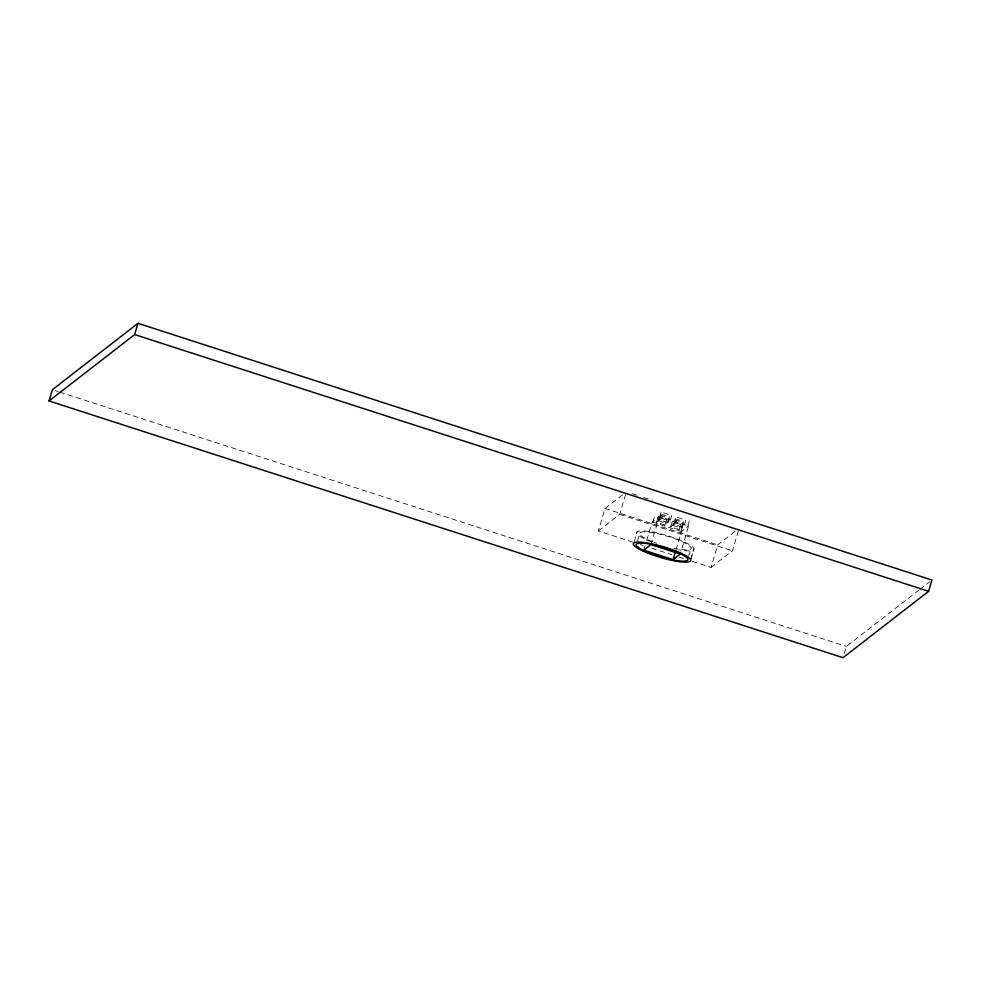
<?xml version="1.0" encoding="UTF-8"?>
<svg xmlns="http://www.w3.org/2000/svg" width="981" height="981" viewBox="0 0 981 981"><rect width="100%" height="100%" fill="white"/><g stroke="black" fill="none" stroke-linecap="round" stroke-linejoin="round"><path stroke-width="0.74" stroke-dasharray="4.91 3.68" d="M632.99 542.162L598.312 530.954L604.983 508.44L622.812 494.608M598.312 530.954L619.71 514.351L625.964 493.247M634.266 541.598L637.196 531.763M637.503 541.12L640.004 532.683M643.806 550.182L645.057 545.951M646.724 540.323L652.132 522.027L659.306 516.472L688.613 525.951L680.274 554.093M652.868 522.088L654.523 516.46M656.596 522.297L658.251 516.668L660.238 515.135L668.686 517.87L667.019 523.498L665.044 525.031L656.596 522.297L658.57 520.764L660.238 515.135M650.967 544.614L659.306 516.472M659.71 516.779L661.378 511.15M659.637 519.93L661.304 514.302L663.291 512.769L671.74 515.503L670.072 521.132L668.098 522.665L659.637 519.93L661.623 518.397L663.291 512.769M665.044 525.031L666.712 519.403L668.686 517.87M668.098 522.665L669.765 517.036L671.74 515.503M670.685 526.858L672.353 521.23L674.327 519.685L682.788 522.419L681.121 528.048L679.134 529.593L670.685 526.858L672.659 525.313L674.327 519.685M673.726 524.492L675.394 518.863L677.38 517.318L685.829 520.053L684.162 525.681L682.187 527.226L673.726 524.492L675.713 522.959L677.38 517.318M679.134 529.593L680.802 523.952L682.788 522.419M682.187 527.226L683.855 521.598L685.829 520.053M681.047 531.199L682.715 525.571M676.032 549.801L681.452 531.506L688.613 525.951M687.889 525.89L689.557 520.261M688.662 556.117L691.127 547.839M691.053 558.434L693.555 549.998M690.649 559.869L693.984 548.612M692.255 561.328L711.041 567.41L717.712 544.884L735.542 531.052M711.041 567.41L732.439 550.807L738.693 529.703M844.273 653.469L846.358 646.43L918.694 590.329M919.896 589.397L929.534 581.917M632.156 493.701L637.944 495.577M643.72 497.441L652.39 500.249M661.304 514.302L669.765 517.036M675.394 518.863L683.855 521.598M658.251 516.668L666.712 519.403M672.353 521.23L680.802 523.952M661.623 518.397L670.072 521.132M675.713 522.959L684.162 525.681M658.57 520.764L667.019 523.498M672.659 525.313L681.121 528.048M652.132 522.027L681.452 531.506M604.983 508.44L717.712 544.884M619.71 514.351L732.439 550.807M640.225 544.504L643.119 545.436M651.789 548.244L672.022 554.792M679.244 557.122L683.585 558.52M55.304 390.634L58.21 391.578M59.669 392.057L846.358 646.43M652.672 541.782A26.892 4.991 16.5 0 1 646.565 531.96A26.892 4.991 16.5 0 1 687.031 544.222A26.892 4.991 16.5 0 1 673.886 548.22M656.645 543.278A26.892 4.991 16.5 0 1 654.155 542.358M651.58 542.015A29.871 5.543 16.5 0 1 643.315 530.893A29.871 5.543 16.5 0 1 687.583 543.56A29.871 5.543 16.5 0 1 678.962 549.838"/><path stroke-width="1.47" d="M49.05 400.959L52.385 389.702L137.978 323.313L931.95 580.041L928.615 591.298L843.022 657.687L49.05 400.959L134.642 334.57L137.978 323.313M673.113 559.66L680.274 554.093L650.967 544.614L643.806 550.182L673.113 559.66L675.615 551.212M134.642 334.57L928.615 591.298M645.191 551.273A26.892 4.991 16.5 0 0 687.411 560.335A26.892 4.991 16.5 0 0 653.53 544.798A26.892 4.991 16.5 0 0 645.191 551.273M643.315 551.175A29.871 5.543 16.5 0 0 690.219 561.255A29.871 5.543 16.5 0 0 652.586 543.989A29.871 5.543 16.5 0 0 643.315 551.175"/></g></svg>
